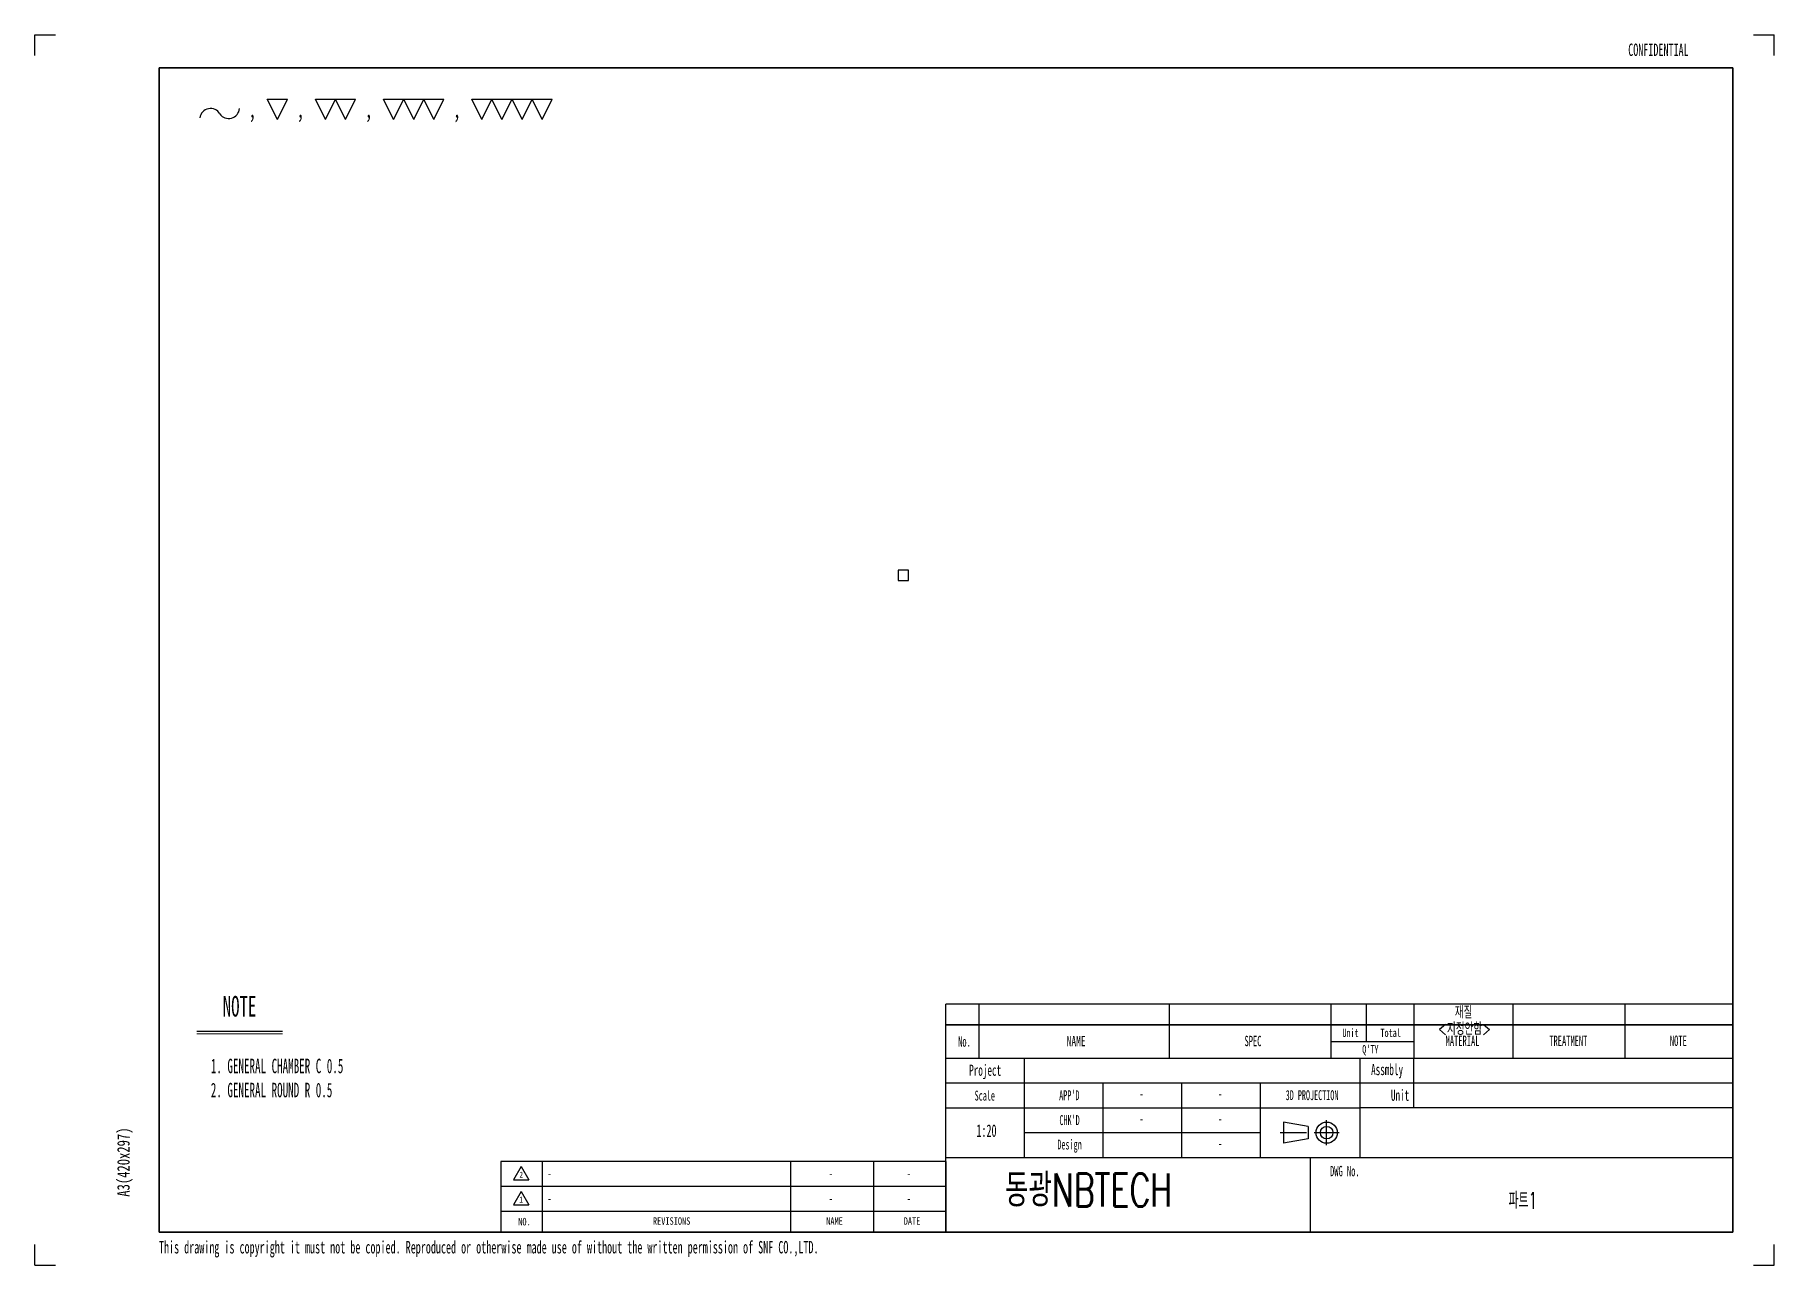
# Model space of a CAD drawing. Header units: millimetres. Extents: x 1 to 8401, y 0 to 5940.
import ezdxf

# ---------------------------------------------------------------- set-up
doc = ezdxf.new("R2010")
doc.units = ezdxf.units.MM
doc.header["$LTSCALE"] = 20
doc.linetypes.add('CENTER', pattern=[10.16, 6.35, -1.27, 1.27, -1.27])
for name, color, linetype in [('3', 3, 'Continuous'), ('4-1', 2, 'Continuous'), ('SLD-0', 7, 'Continuous')]:
    doc.layers.add(name, color=color, linetype=linetype)
doc.styles.add('SLDTEXTSTYLE0', font='TXT', dxfattribs={"width": 0.744681})
doc.styles.add('SLDTEXTSTYLE1', font='TXT', dxfattribs={"width": 0.7, "bigfont": 'bigfont'})
doc.styles.add('SLDTEXTSTYLE2', font='TXT', dxfattribs={"width": 0.6})
doc.styles.add('SLDTEXTSTYLE3', font='TXT', dxfattribs={"width": 0.675})
doc.styles.add('SLDTEXTSTYLE4', font='TXT', dxfattribs={"width": 0.56})
doc.styles.add('SLDTEXTSTYLE5', font='TXT', dxfattribs={"width": 0.595745})
doc.styles.add('SLDTEXTSTYLE6', font='TXT', dxfattribs={"width": 0.595745, "bigfont": 'bigfont'})
doc.styles.add('SLDTEXTSTYLE7', font='TXT', dxfattribs={"width": 0.7})

# ---------------------------------------------------------------- blocks, each defined once
blk = doc.blocks.new('SW_NOTE_0')
at = {"layer": '4-1', "color": 0, "insert": (-77.3, 246.3), "char_height": 60, "attachment_point": 2, "rotation": 90, "style": 'SLDTEXTSTYLE0'}
blk.add_mtext('A3(420x297)', dxfattribs=at)
blk = doc.blocks.new('SW_NOTE_0_1')
at = {"layer": '4-1', "color": 0, "insert": (0, 206.3), "char_height": 160, "attachment_point": 1, "style": 'SLDTEXTSTYLE1'}
blk.add_mtext('동광NBTECH', dxfattribs=at)
blk = doc.blocks.new('SW_NOTE_0_2')
at = {"layer": '4-1', "color": 0, "insert": (119.4, 64.5), "char_height": 50, "attachment_point": 2, "style": 'SLDTEXTSTYLE2'}
blk.add_mtext('DWG No.', dxfattribs=at)
blk = doc.blocks.new('SW_NOTE_0_3')
at = {"layer": '4-1', "color": 0, "insert": (70.8, 61.9), "char_height": 48, "attachment_point": 2, "style": 'SLDTEXTSTYLE2'}
blk.add_mtext("APP'D", dxfattribs=at)
blk = doc.blocks.new('SW_NOTE_0_4')
at = {"layer": '4-1', "color": 0, "insert": (96.5, 69.6), "char_height": 54, "attachment_point": 2, "style": 'SLDTEXTSTYLE2'}
blk.add_mtext('Project', dxfattribs=at)
blk = doc.blocks.new('SW_NOTE_0_5')
at = {"layer": '4-1', "color": 0, "insert": (108.7, 69.6), "char_height": 54, "attachment_point": 2, "style": 'SLDTEXTSTYLE2'}
blk.add_mtext('Assmbly', dxfattribs=at)
blk = doc.blocks.new('SW_NOTE_0_6')
at = {"layer": '4-1', "color": 0, "insert": (76.2, 61.9), "char_height": 48, "attachment_point": 2, "style": 'SLDTEXTSTYLE2'}
blk.add_mtext("CHK'D", dxfattribs=at)
blk = doc.blocks.new('SW_NOTE_0_7')
at = {"layer": '4-1', "color": 0, "insert": (82.2, 61.9), "char_height": 48, "attachment_point": 2, "style": 'SLDTEXTSTYLE2'}
blk.add_mtext('Design', dxfattribs=at)
blk = doc.blocks.new('SW_NOTE_0_8')
at = {"layer": '4-1', "color": 0, "insert": (119.4, 64.5), "char_height": 50, "attachment_point": 2, "style": 'SLDTEXTSTYLE2'}
blk.add_mtext('MATERIAL', dxfattribs=at)
blk = doc.blocks.new('SW_NOTE_0_9')
at = {"layer": '4-1', "color": 0, "insert": (64.4, 64.5), "char_height": 50, "attachment_point": 2, "style": 'SLDTEXTSTYLE2'}
blk.add_mtext('SPEC', dxfattribs=at)
blk = doc.blocks.new('SW_NOTE_0_10')
at = {"layer": '4-1', "color": 0, "insert": (43.7, 64.5), "char_height": 50, "attachment_point": 2, "style": 'SLDTEXTSTYLE2'}
blk.add_mtext('No.', dxfattribs=at)
blk = doc.blocks.new('SW_NOTE_0_11')
at = {"layer": '4-1', "color": 0, "insert": (84.4, 64.5), "char_height": 50, "attachment_point": 2, "style": 'SLDTEXTSTYLE3'}
blk.add_mtext('NAME', dxfattribs=at)
blk = doc.blocks.new('SW_NOTE_0_12')
at = {"layer": '4-1', "color": 0, "insert": (44, 51.6), "char_height": 40, "attachment_point": 2, "style": 'SLDTEXTSTYLE2'}
blk.add_mtext("Q'TY", dxfattribs=at)
blk = doc.blocks.new('SW_NOTE_0_13')
at = {"layer": '4-1', "color": 0, "insert": (138.8, 64.5), "char_height": 50, "attachment_point": 2, "style": 'SLDTEXTSTYLE2'}
blk.add_mtext('TREATMENT', dxfattribs=at)
blk = doc.blocks.new('SW_NOTE_0_14')
at = {"layer": '4-1', "color": 0, "insert": (68.1, 64.5), "char_height": 50, "attachment_point": 2, "style": 'SLDTEXTSTYLE2'}
blk.add_mtext('NOTE', dxfattribs=at)
blk = doc.blocks.new('SW_NOTE_0_15')
at = {"layer": '4-1', "color": 0, "insert": (38.5, 51.6), "char_height": 40, "attachment_point": 2, "style": 'SLDTEXTSTYLE2'}
blk.add_mtext('Unit', dxfattribs=at)
blk = doc.blocks.new('SW_NOTE_0_16')
at = {"layer": '4-1', "color": 0, "insert": (49, 51.6), "char_height": 40, "attachment_point": 2, "style": 'SLDTEXTSTYLE2'}
blk.add_mtext('Total', dxfattribs=at)
blk = doc.blocks.new('SW_NOTE_0_17')
at = {"layer": '4-1', "color": 0, "insert": (52, 69.6), "char_height": 54, "attachment_point": 2, "style": 'SLDTEXTSTYLE2'}
blk.add_mtext('Unit', dxfattribs=at)
blk = doc.blocks.new('SW_NOTE_0_18')
at = {"layer": '4-1', "color": 0, "insert": (67.8, 61.9), "char_height": 48, "attachment_point": 2, "style": 'SLDTEXTSTYLE2'}
blk.add_mtext('Scale', dxfattribs=at)
blk = doc.blocks.new('SW_NOTE_0_19')
at = {"layer": '4-1', "color": 0, "insert": (140.6, 46.4), "char_height": 36, "attachment_point": 2, "style": 'SLDTEXTSTYLE0'}
blk.add_mtext('REVISIONS', dxfattribs=at)
blk = doc.blocks.new('SW_NOTE_0_20')
at = {"layer": '4-1', "color": 0, "insert": (45.5, 46.4), "char_height": 36, "attachment_point": 2, "style": 'SLDTEXTSTYLE0'}
blk.add_mtext('NO.', dxfattribs=at)
blk = doc.blocks.new('SW_NOTE_0_21')
at = {"layer": '4-1', "color": 0, "insert": (74.2, 46.4), "char_height": 36, "attachment_point": 2, "style": 'SLDTEXTSTYLE0'}
blk.add_mtext('NAME', dxfattribs=at)
blk = doc.blocks.new('SW_NOTE_0_22')
at = {"layer": '4-1', "color": 0, "insert": (68.8, 46.4), "char_height": 36, "attachment_point": 2, "style": 'SLDTEXTSTYLE0'}
blk.add_mtext('DATE', dxfattribs=at)
blk = doc.blocks.new('SW_NOTE_0_23')
at = {"layer": '4-1', "color": 0, "insert": (196.2, 61.9), "char_height": 48, "attachment_point": 2, "style": 'SLDTEXTSTYLE2'}
blk.add_mtext('3D PROJECTION', dxfattribs=at)
blk = doc.blocks.new('A$C547C11EC_')
for p, q in [((-1760, 0), (-1760, 1100)), ((2040, 1100), (-1760, 1100)), ((2040, 1100), (2040, 840)), ((-1760, 1000), (2040, 1000)), ((2040, 1000), (-1760, 1000)), ((-1760, 840), (2040, 840)), ((-1760, 840), (2040, 840)), ((-1380, 720), (-1380, 840)), ((240, 720), (240, 840)), ((2040, 840), (2040, 0)), ((-1760, 720), (240, 720)), ((240, 360), (240, 720)), ((2040, 600), (240, 600)), ((-130.3, 531.2), (-130.3, 428.8)), ((-10.3, 510), (-130.3, 531.2)), ((-10.3, 510), (-10.3, 450)), ((-10.3, 450), (-130.3, 428.8)), ((-1760, 360), (2040, 360)), ((-1760, 340), (-1760, 0)), ((0, 0), (0, 360)), ((-3910, 0), (-1760, 0)), ((2040, 0), (-1760, 0))]:
    blk.add_line(p, q)
at = {"color": 3, "linetype": 'Continuous', "true_color": 0x00ff00}
for p, q in [((-680, 840), (-680, 1100)), ((100, 840), (100, 1100)), ((270, 1100), (270, 920)), ((500, 1100), (500, 840)), ((980, 840), (980, 1100)), ((1520, 840), (1520, 1100)), ((100, 920), (500, 920)), ((500, 600), (500, 840)), ((-1380, 360), (-1380, 720)), ((-1000, 360), (-1000, 720)), ((-240, 360), (-240, 720)), ((240, 720), (2040, 720)), ((-1760, 100), (-3910, 100))]:
    blk.add_line(p, q, dxfattribs=at)
at = {"color": 251, "true_color": 0x6a6a6a}
for p, q in [((-620, 360), (-620, 720)), ((-1760, 600), (240, 600)), ((-1380, 480), (-240, 480)), ((-1760, 340), (-3910, 340)), ((-3710, 340), (-3710, 0)), ((-2510, 340), (-2510, 0)), ((-2110, 340), (-2110, 0)), ((-1760, 220), (-3910, 220))]:
    blk.add_line(p, q, dxfattribs=at)
at = {"color": 1, "linetype": 'CENTER'}
for p, q in [((78.5, 420), (78.5, 540)), ((-145.6, 480), (1.1, 480)), ((18.5, 480), (138.5, 480))]:
    blk.add_line(p, q, dxfattribs=at)
at = {"color": 7}
blk.add_line((-3910, 340), (-3910, 0), dxfattribs=at)
blk.add_circle((78.5, 480), 51.2)
at = {"color": 251, "true_color": 0x6a6a6a}
blk.add_circle((78.5, 480), 30, dxfattribs=at)
at = {"layer": '3', "color": 3, "linetype": 'Continuous', "true_color": 0x00ff00}
blk.add_line((-1600, 840), (-1600, 1100), dxfattribs=at)
at = {"layer": '4-1'}
for name, p in [('SW_NOTE_0_10', (-1714, 880.4)), ('SW_NOTE_0_11', (-1215.4, 882.7)), ('SW_NOTE_0_9', (-341.5, 882.9)), ('SW_NOTE_0_15', (155.2, 930.2)), ('SW_NOTE_0_16', (338.7, 930.2)), ('SW_NOTE_0_8', (615.6, 883.8)), ('SW_NOTE_0_13', (1107, 883.8)), ('SW_NOTE_0_14', (1708.9, 883.8)), ('SW_NOTE_0_12', (245.7, 850.8)), ('SW_NOTE_0_4', (-1667, 738.8)), ('SW_NOTE_0_5', (261.8, 742)), ('SW_NOTE_0_18', (-1640.1, 620.9)), ('SW_NOTE_0_3', (-1234.9, 622.5)), ('SW_NOTE_0_23', (-188.1, 623.1)), ('SW_NOTE_0_17', (381.1, 618.1)), ('SW_NOTE_0_6', (-1239.1, 502.5)), ('SW_NOTE_0_7', (-1245.2, 384.9)), ('SW_NOTE_0_2', (47, 255)), ('SW_NOTE_0_20', (-3840.7, 21.8)), ('SW_NOTE_0_19', (-3225.1, 24.8)), ('SW_NOTE_0_21', (-2372.1, 24.8)), ('SW_NOTE_0_22', (-1992.4, 24.8))]:
    blk.add_blockref(name, p, dxfattribs=at)
blk = doc.blocks.new('A$C0C890E57')
at = {"color": 150, "linetype": 'Continuous', "true_color": 0x0080ff}
for p, q in [((-8300, -100), (-8300, 0)), ((-8300, 0), (-8200, 0)), ((0, 0), (100, 0)), ((100, -100), (100, 0)), ((-8300, -5940), (-8300, -5840)), ((100, -5940), (100, -5840)), ((-8300, -5940), (-8200, -5940)), ((0, -5940), (100, -5940))]:
    blk.add_line(p, q, dxfattribs=at)
at = {"lineweight": 35}
for p, q in [((-100, -160), (-7700, -160.2)), ((-7700, -160.2), (-7700, -5781.1)), ((-100, -5780), (-100, -160)), ((-7700, -5780), (-100, -5780))]:
    blk.add_line(p, q, dxfattribs=at)
at = {"color": 2, "linetype": 'Continuous', "true_color": 0xffff00}
blk.add_line((-7700, -5780.2), (-2800, -5780.2), dxfattribs=at)
at = {"color": 7, "linetype": 'Continuous'}
blk.add_blockref('A$C547C11EC_', (-2140, -5780), dxfattribs=at)
at = {"layer": '4-1'}
for name, p in [('SW_NOTE_0', (-7824.8, -5688.6)), ('SW_NOTE_0_1', (-3614.7, -5703.7))]:
    blk.add_blockref(name, p, dxfattribs=at)
blk = doc.blocks.new('SW_NOTE_0_24')
at = {"layer": '4-1', "color": 0, "char_height": 70, "attachment_point": 1, "style": 'SLDTEXTSTYLE4'}
for s, insert in [('1. GENERAL CHAMBER C 0.5', (0, 90.2)), ('2. GENERAL ROUND R 0.5', (0, -26))]:
    blk.add_mtext(s, dxfattribs=dict(at, insert=insert))
blk = doc.blocks.new('SW_NOTE_0_25')
at = {"layer": '4-1', "color": 0, "char_height": 60, "attachment_point": 2, "style": 'SLDTEXTSTYLE1'}
for s, insert in [('<지정안함>', (75.9, -2.7)), ('재질', (71.3, 77.3))]:
    blk.add_mtext(s, dxfattribs=dict(at, insert=insert))
blk = doc.blocks.new('SW_NOTE_0_26')
at = {"layer": '4-1', "color": 0}
for p, q in [((172.6, 16), (124.2, 112.9)), ((124.2, 112.9), (221.1, 112.9)), ((172.6, 16), (221.1, 112.9)), ((405, 16), (356.5, 112.9)), ((356.5, 112.9), (453.5, 112.9)), ((405, 16), (453.5, 112.9)), ((501.9, 16), (453.5, 112.9)), ((453.5, 112.9), (550.4, 112.9)), ((501.9, 16), (550.4, 112.9)), ((734.3, 16), (685.8, 112.9)), ((685.8, 112.9), (782.7, 112.9)), ((734.3, 16), (782.7, 112.9)), ((831.2, 16), (782.7, 112.9)), ((782.7, 112.9), (879.6, 112.9)), ((831.2, 16), (879.6, 112.9)), ((928.1, 16), (879.6, 112.9)), ((879.6, 112.9), (976.5, 112.9)), ((928.1, 16), (976.5, 112.9)), ((1160.5, 16), (1112, 112.9)), ((1112, 112.9), (1208.9, 112.9)), ((1160.5, 16), (1208.9, 112.9)), ((1257.4, 16), (1208.9, 112.9)), ((1208.9, 112.9), (1305.8, 112.9)), ((1257.4, 16), (1305.8, 112.9)), ((1354.3, 16), (1305.8, 112.9)), ((1305.8, 112.9), (1402.7, 112.9)), ((1354.3, 16), (1402.7, 112.9)), ((1451.2, 16), (1402.7, 112.9)), ((1402.7, 112.9), (1499.6, 112.9)), ((1451.2, 16), (1499.6, 112.9))]:
    blk.add_line(p, q, dxfattribs=at)
for centre, radius, start, end in [((-149.4, 16), 52.6, 31.2184, 172.5868), ((-62.9, 74.1), 53.6, 216.65611, 353.77417)]:
    blk.add_arc(centre, radius, start, end, dxfattribs=at)
at = {"layer": '4-1', "color": 0, "char_height": 84.7, "attachment_point": 1, "style": 'SLDTEXTSTYLE7'}
for insert in [(31.7, 109.1), (264.1, 109.1), (593.4, 109.1), (1019.6, 109.1)]:
    blk.add_mtext(',', dxfattribs=dict(at, insert=insert))

msp = doc.modelspace()

# ---------------------------------------------------------------- linework, layer by layer
at = {"color": 4, "true_color": 0x00ffff}
for p, q in [((784.2, 1130.3), (1197.1, 1130.3)), ((2313.5, 411.9), (2387.4, 411.9))]:
    msp.add_line(p, q, dxfattribs=at)
at = {"color": 179, "linetype": 'Continuous', "lineweight": 18, "true_color": 0x212142}
msp.add_line((784.2, 1116.2), (1197.1, 1116.2), dxfattribs=at)
at = {"color": 4, "linetype": 'Continuous', "true_color": 0x00ffff}
for p, q in [((2350.5, 475.9), (2313.5, 411.9)), ((2350.5, 475.9), (2387.4, 411.9)), ((2350.5, 355.9), (2313.5, 291.9)), ((2350.5, 355.9), (2387.4, 291.9)), ((2313.5, 291.9), (2387.4, 291.9))]:
    msp.add_line(p, q, dxfattribs=at)
at = {"layer": 'SLD-0'}
for p, q in [((4171.5, 3355.1), (4171.5, 3305.1)), ((4221.5, 3355.1), (4171.5, 3355.1)), ((4171.5, 3305.1), (4221.5, 3305.1)), ((4221.5, 3305.1), (4221.5, 3355.1))]:
    msp.add_line(p, q, dxfattribs=at)

# ---------------------------------------------------------------- block references
at = {"color": 7, "linetype": 'Continuous'}
msp.add_blockref('A$C0C890E57', (8301.4, 5940), dxfattribs=at)
at = {"layer": '4-1'}
for name, p in [('SW_NOTE_0_26', (1000.2, 5515.6)), ('SW_NOTE_0_25', (6830.1, 1174.1)), ('SW_NOTE_0_24', (851.6, 906.7))]:
    msp.add_blockref(name, p, dxfattribs=at)

# ---------------------------------------------------------------- texts
for s, insert, char_height, attachment_point, style in [('CONFIDENTIAL', (7696.4, 5897.7), 60, 1, 'SLDTEXTSTYLE5'), ('NOTE', (990.3, 1300.3), 100, 2, 'SLDTEXTSTYLE5'), ('-', (5345.6, 851.7), 48, 2, 'SLDTEXTSTYLE5'), ('-', (5725.6, 851.7), 48, 2, 'SLDTEXTSTYLE5'), ('1:20', (4597.3, 679.6), 60, 2, 'SLDTEXTSTYLE5'), ('-', (5345.6, 731.7), 48, 2, 'SLDTEXTSTYLE5'), ('-', (5725.6, 731.7), 48, 2, 'SLDTEXTSTYLE5'), ('-', (5725.6, 611.7), 48, 2, 'SLDTEXTSTYLE5'), ('2', (2350.7, 451.4), 28.8, 2, 'SLDTEXTSTYLE0'), ('-', (2476.8, 466.6), 48, 1, 'SLDTEXTSTYLE5'), ('-', (3846.4, 466.6), 48, 2, 'SLDTEXTSTYLE5'), ('-', (4222.5, 466.6), 48, 2, 'SLDTEXTSTYLE5'), ('파트1', (7187.2, 352.7), 80, 2, 'SLDTEXTSTYLE6'), ('1', (2349.9, 331.4), 28.8, 2, 'SLDTEXTSTYLE0'), ('-', (2476.8, 346.6), 48, 1, 'SLDTEXTSTYLE5'), ('-', (3846.4, 346.6), 48, 2, 'SLDTEXTSTYLE5'), ('-', (4222.5, 346.6), 48, 2, 'SLDTEXTSTYLE5'), ('This drawing is copyright it must not be copied. Reproduced or otherwise made use of without the written permission of SNF CO.,LTD.', (601.1, 116.8), 60, 1, 'SLDTEXTSTYLE5')]:
    msp.add_mtext(s, dxfattribs=dict(at, insert=insert, char_height=char_height, attachment_point=attachment_point, style=style))

doc.saveas('drawing.dxf')
